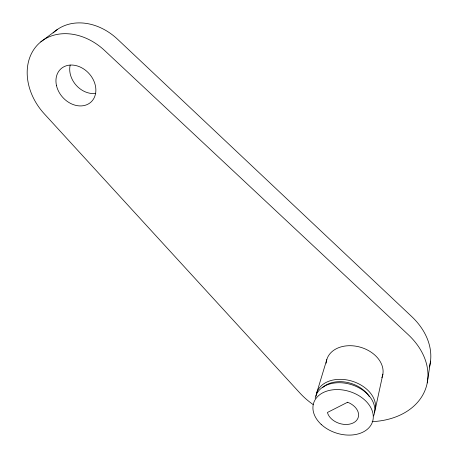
<?xml version="1.0" encoding="UTF-8"?>
<svg xmlns="http://www.w3.org/2000/svg" width="458" height="458" viewBox="0 0 458 458"><rect width="100%" height="100%" fill="white"/><g stroke="black" fill="none" stroke-linecap="round" stroke-linejoin="round"><path stroke-width="0.69" d="M427.228 382.922L430.543 361.11M375.365 408.885L382.888 374.152M316.638 393.164L326.794 359.604M40.756 41.918L57.582 29.318M372.131 421.658A73.24 54.084 16.5 0 0 424.898 390.651A73.24 54.084 16.5 0 0 408.215 334.649L104.682 50.563A55.2 43.733 48.1 0 0 37.567 44.861A55.2 43.733 48.1 0 0 44.266 113.796L299.824 392.953A73.24 54.084 16.5 0 0 313.163 404.574M326.176 363.217A29.014 21.406 16.6 0 1 326.291 361.992M326.382 361.385A29.014 21.406 16.6 0 1 360.618 347.273A29.014 21.406 16.6 0 1 381.863 377.713M95.762 93.398A21.766 17.478 48.8 0 1 76.286 85.388A21.766 17.478 48.8 0 1 70.171 65.082M429.415 366.95A71.322 53.575 16.1 0 0 411.679 316.53L117.546 39.233A53.609 43.069 48.9 0 0 53.122 32.942M322.695 387.497A27.869 19.877 17.3 0 1 369.205 396.416M316.066 396.21A30.451 21.726 17.3 0 1 351.063 380.867A30.451 21.726 17.3 0 1 374.318 412.492M315.201 398.345A30.594 21.755 17.3 0 1 351.017 384.508A30.594 21.755 17.3 0 1 373.556 415.984M347.611 402.244L327.436 412.469A16.087 11.358 17.5 0 0 343.248 424.297A16.087 11.358 17.5 0 0 358.448 416.591A16.087 11.358 17.5 0 0 347.611 402.244M56.517 85.703A22.408 17.747 48 0 0 89.728 103.084A22.408 17.747 48 0 0 81.478 67.658A22.408 17.747 48 0 0 56.517 85.703M321.161 424.371A30.886 21.807 17.4 0 0 372.022 423.066A30.886 21.807 17.4 0 0 336.12 389.581A30.886 21.807 17.4 0 0 321.161 424.371"/></g></svg>
